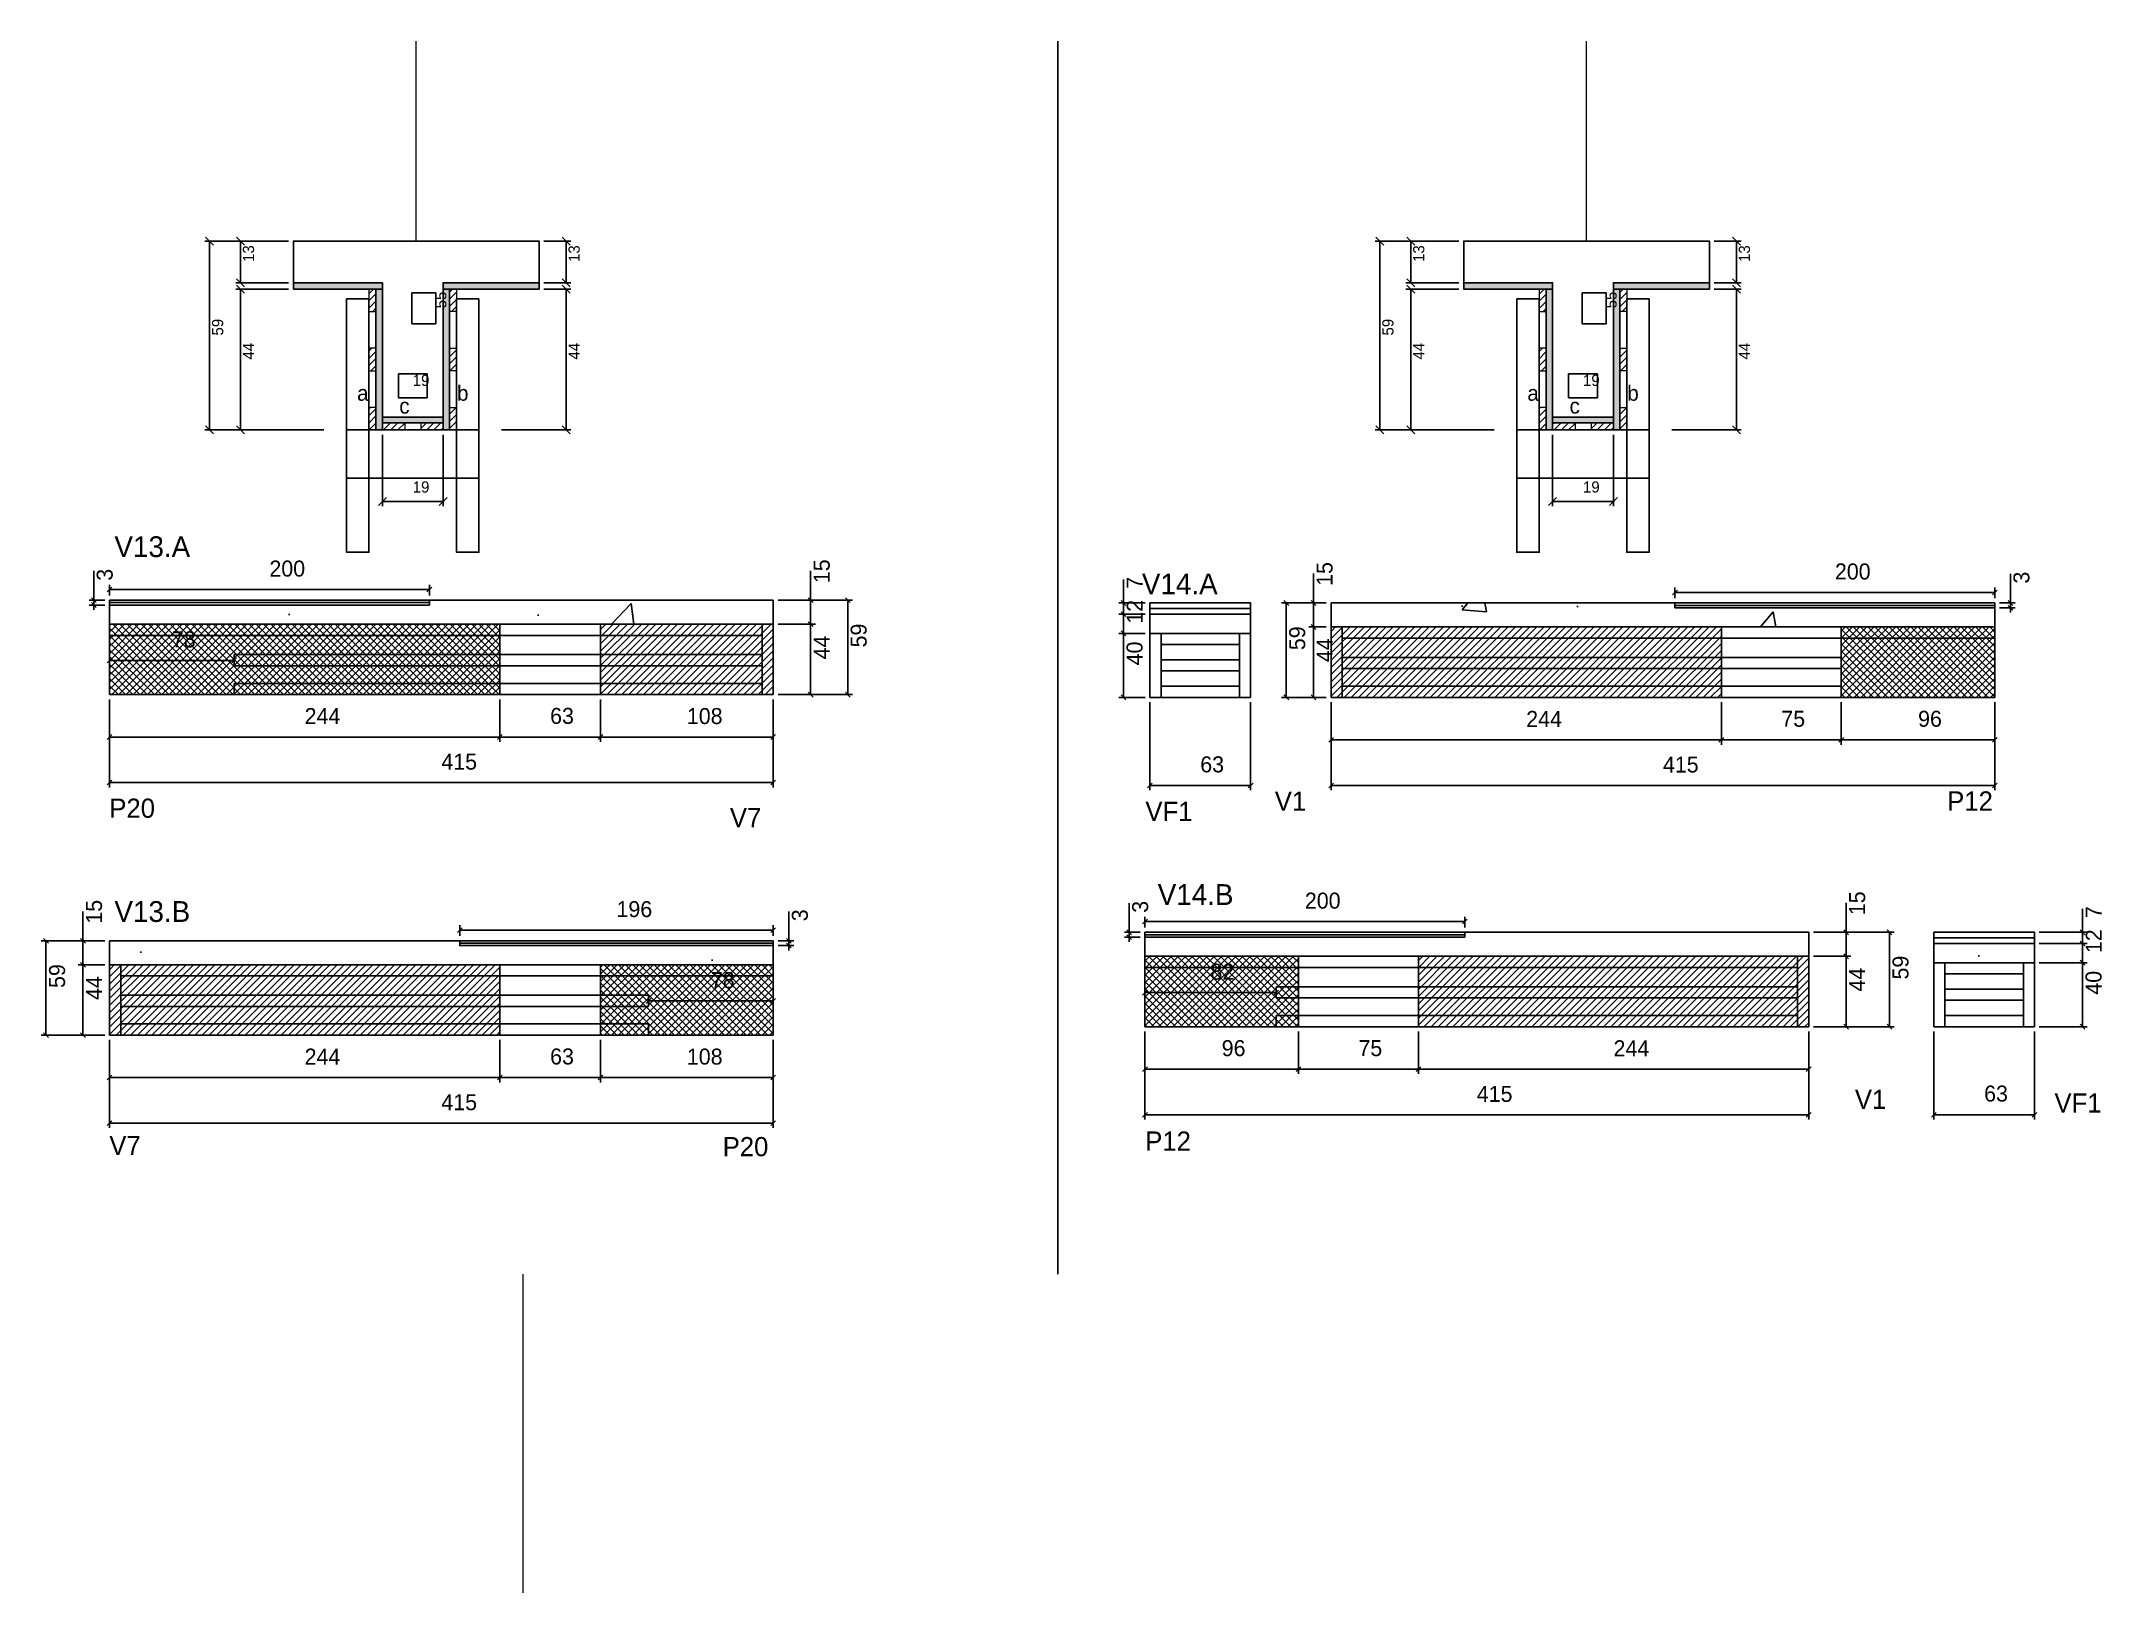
# Model space of a CAD drawing. Header units: metres. Extents: x 4601 to 5889, y 2665 to 3635.
import ezdxf

# ---------------------------------------------------------------- set-up
doc = ezdxf.new("R2010")
doc.units = ezdxf.units.M
for name, color, linetype in [('5', 7, 'Continuous'), ('CONCRETO', 7, 'Continuous'), ('COTA', 7, 'Continuous'), ('Cota Seção (2x)', 7, 'Continuous'), ('detalhes', 7, 'Continuous'), ('Hachura', 7, 'Continuous'), ('Madeira', 7, 'Continuous'), ('Painéis', 7, 'Continuous'), ('REAPROVEITAMENTO', 7, 'Continuous'), ('SARR_2.2x7', 7, 'Continuous'), ('SARR_3.5x7', 7, 'Continuous'), ('SARR_EDITAR', 7, 'Continuous'), ('SARRAFO DE PRESSAO', 7, 'Continuous'), ('Texto Seção', 7, 'Continuous')]:
    doc.layers.add(name, color=color, linetype=linetype)

msp = doc.modelspace()

# ---------------------------------------------------------------- hatches: boundary and pattern name
at = {"layer": 'COTA'}
h = msp.add_hatch(dxfattribs=at)
h.set_pattern_fill('AR-CONC')
h.paths.add_polyline_path([(4843.8, 3282.3), (4643.8, 3282.3), (4643.8, 3270.3), (5058.8, 3270.3), (5058.8, 3285.3), (4843.8, 3285.3), (4843.8, 3282.3)])
h = msp.add_hatch(dxfattribs=at)
h.set_pattern_fill('AR-CONC')
h.paths.add_polyline_path([(5294.3, 3264.6), (5294.3, 3276.6), (5357.3, 3276.6), (5357.3, 3264.6), (5294.3, 3264.6)])
h = msp.add_hatch(dxfattribs=at)
h.set_pattern_fill('AR-CONC')
h.paths.add_polyline_path([(5622.6, 3280.6), (5822.6, 3280.6), (5822.6, 3268.6), (5407.6, 3268.6), (5407.6, 3283.6), (5622.6, 3283.6), (5622.6, 3280.6)])
h = msp.add_hatch(dxfattribs=at)
h.set_pattern_fill('AR-CONC')
h.paths.add_polyline_path([(4862.8, 3069.4), (5058.8, 3069.4), (5058.8, 3057.4), (4643.8, 3057.4), (4643.8, 3072.4), (4862.8, 3072.4), (4862.8, 3069.4)])
h = msp.add_hatch(dxfattribs=at)
h.set_pattern_fill('AR-CONC')
h.paths.add_polyline_path([(5491.2, 3074.7), (5291.2, 3074.7), (5291.2, 3062.7), (5706.2, 3062.7), (5706.2, 3077.7), (5491.2, 3077.7), (5491.2, 3074.7)])
h = msp.add_hatch(dxfattribs=at)
h.set_pattern_fill('AR-CONC')
h.paths.add_polyline_path([(5784.5, 3058.7), (5784.5, 3070.7), (5847.4, 3070.7), (5847.4, 3058.7), (5784.5, 3058.7)])
at = {"layer": 'Hachura'}
h = msp.add_hatch(color=7, dxfattribs=at)
h.dxf.hatch_style = 1
h.paths.add_polyline_path([(4814.4, 3479.8), (4814.4, 3483.8), (4758.8, 3483.8), (4758.8, 3479.8), (4814.4, 3479.8)])
h = msp.add_hatch(dxfattribs=at)
h.set_pattern_fill('ANSI31')
h.paths.add_polyline_path([(4806, 3465.8), (4810.4, 3465.8), (4810.4, 3479.8), (4806, 3479.8), (4806, 3465.8)])
h = msp.add_hatch(color=7, dxfattribs=at)
h.dxf.hatch_style = 1
h.paths.add_polyline_path([(4810.4, 3479.8), (4814.4, 3479.8), (4814.4, 3391.8), (4810.4, 3391.8), (4810.4, 3479.8)])
h = msp.add_hatch(color=7, dxfattribs=at)
h.dxf.hatch_style = 1
h.paths.add_polyline_path([(4912.4, 3479.8), (4912.4, 3483.8), (4852.4, 3483.8), (4852.4, 3479.8), (4912.4, 3479.8)])
h = msp.add_hatch(color=7, dxfattribs=at)
h.dxf.hatch_style = 1
h.paths.add_polyline_path([(4856.4, 3481.8), (4852.4, 3481.8), (4852.4, 3391.8), (4856.4, 3391.8), (4856.4, 3481.8)])
h = msp.add_hatch(dxfattribs=at)
h.set_pattern_fill('ANSI31')
h.paths.add_polyline_path([(4860.8, 3465.8), (4856.4, 3465.8), (4856.4, 3479.8), (4860.8, 3479.8), (4860.8, 3465.8)])
h = msp.add_hatch(color=7, dxfattribs=at)
h.dxf.hatch_style = 1
h.paths.add_polyline_path([(5546.1, 3479.8), (5546.1, 3483.8), (5490.5, 3483.8), (5490.5, 3479.8), (5546.1, 3479.8)])
h = msp.add_hatch(dxfattribs=at)
h.set_pattern_fill('ANSI31')
h.paths.add_polyline_path([(5537.7, 3465.8), (5542.1, 3465.8), (5542.1, 3479.8), (5537.7, 3479.8), (5537.7, 3465.8)])
h = msp.add_hatch(color=7, dxfattribs=at)
h.dxf.hatch_style = 1
h.paths.add_polyline_path([(5542.1, 3479.8), (5546.1, 3479.8), (5546.1, 3391.8), (5542.1, 3391.8), (5542.1, 3479.8)])
h = msp.add_hatch(color=7, dxfattribs=at)
h.dxf.hatch_style = 1
h.paths.add_polyline_path([(5644.1, 3479.8), (5644.1, 3483.8), (5584.1, 3483.8), (5584.1, 3479.8), (5644.1, 3479.8)])
h = msp.add_hatch(color=7, dxfattribs=at)
h.dxf.hatch_style = 1
h.paths.add_polyline_path([(5588.1, 3481.8), (5584.1, 3481.8), (5584.1, 3391.8), (5588.1, 3391.8), (5588.1, 3481.8)])
h = msp.add_hatch(dxfattribs=at)
h.set_pattern_fill('ANSI31')
h.paths.add_polyline_path([(5592.5, 3465.8), (5588.1, 3465.8), (5588.1, 3479.8), (5592.5, 3479.8), (5592.5, 3465.8)])
h = msp.add_hatch(dxfattribs=at)
h.set_pattern_fill('ANSI31')
h.paths.add_polyline_path([(4806, 3428.8), (4810.4, 3428.8), (4810.4, 3442.8), (4806, 3442.8), (4806, 3428.8)])
h = msp.add_hatch(dxfattribs=at)
h.set_pattern_fill('ANSI31')
h.paths.add_polyline_path([(4860.8, 3428.8), (4856.4, 3428.8), (4856.4, 3442.8), (4860.8, 3442.8), (4860.8, 3428.8)])
h = msp.add_hatch(dxfattribs=at)
h.set_pattern_fill('ANSI31')
h.paths.add_polyline_path([(5537.7, 3428.8), (5542.1, 3428.8), (5542.1, 3442.8), (5537.7, 3442.8), (5537.7, 3428.8)])
h = msp.add_hatch(dxfattribs=at)
h.set_pattern_fill('ANSI31')
h.paths.add_polyline_path([(5592.5, 3428.8), (5588.1, 3428.8), (5588.1, 3442.8), (5592.5, 3442.8), (5592.5, 3428.8)])
h = msp.add_hatch(dxfattribs=at)
h.set_pattern_fill('ANSI31')
h.paths.add_polyline_path([(4806, 3391.8), (4810.4, 3391.8), (4810.4, 3405.8), (4806, 3405.8), (4806, 3391.8)])
h = msp.add_hatch(dxfattribs=at)
h.set_pattern_fill('ANSI31')
h.paths.add_polyline_path([(4860.8, 3391.8), (4856.4, 3391.8), (4856.4, 3405.8), (4860.8, 3405.8), (4860.8, 3391.8)])
h = msp.add_hatch(dxfattribs=at)
h.set_pattern_fill('ANSI31')
h.paths.add_polyline_path([(5537.7, 3391.8), (5542.1, 3391.8), (5542.1, 3405.8), (5537.7, 3405.8), (5537.7, 3391.8)])
h = msp.add_hatch(dxfattribs=at)
h.set_pattern_fill('ANSI31')
h.paths.add_polyline_path([(5592.5, 3391.8), (5588.1, 3391.8), (5588.1, 3405.8), (5592.5, 3405.8), (5592.5, 3391.8)])
h = msp.add_hatch(color=7, dxfattribs=at)
h.dxf.hatch_style = 1
h.paths.add_polyline_path([(4852.4, 3396.2), (4852.4, 3399.8), (4814.4, 3399.8), (4814.4, 3396.2), (4852.4, 3396.2)])
h = msp.add_hatch(dxfattribs=at)
h.set_pattern_fill('ANSI31')
h.paths.add_polyline_path([(4814.4, 3391.8), (4814.4, 3396.2), (4828.4, 3396.2), (4828.4, 3391.8), (4814.4, 3391.8)])
h = msp.add_hatch(dxfattribs=at)
h.set_pattern_fill('ANSI31')
h.paths.add_polyline_path([(4852.4, 3391.8), (4852.4, 3396.2), (4838.4, 3396.2), (4838.4, 3391.8), (4852.4, 3391.8)])
h = msp.add_hatch(color=7, dxfattribs=at)
h.dxf.hatch_style = 1
h.paths.add_polyline_path([(5584.1, 3396.2), (5584.1, 3399.8), (5546.1, 3399.8), (5546.1, 3396.2), (5584.1, 3396.2)])
h = msp.add_hatch(dxfattribs=at)
h.set_pattern_fill('ANSI31')
h.paths.add_polyline_path([(5546.1, 3391.8), (5546.1, 3396.2), (5560.1, 3396.2), (5560.1, 3391.8), (5546.1, 3391.8)])
h = msp.add_hatch(dxfattribs=at)
h.set_pattern_fill('ANSI31')
h.paths.add_polyline_path([(5584.1, 3391.8), (5584.1, 3396.2), (5570.1, 3396.2), (5570.1, 3391.8), (5584.1, 3391.8)])
at = {"layer": 'REAPROVEITAMENTO'}
h = msp.add_hatch(dxfattribs=at)
h.set_pattern_fill('ANSI37')
h.paths.add_polyline_path([(4887.8, 3226.3), (4887.8, 3270.3), (4643.8, 3270.3), (4643.8, 3226.3), (4887.8, 3226.3)])
h = msp.add_hatch(dxfattribs=at)
h.set_pattern_fill('ANSI31')
h.paths.add_polyline_path([(5058.8, 3226.6), (5058.8, 3270.6), (4950.8, 3270.1), (4950.8, 3226.1), (5058.8, 3226.6)])
h = msp.add_hatch(dxfattribs=at)
h.set_pattern_fill('ANSI31')
h.paths.add_polyline_path([(5407.6, 3224.8), (5407.6, 3268.8), (5651.6, 3268.3), (5651.6, 3224.3), (5407.6, 3224.8)])
h = msp.add_hatch(dxfattribs=at)
h.set_pattern_fill('ANSI37')
h.paths.add_polyline_path([(5726.6, 3224.6), (5726.6, 3268.6), (5822.6, 3268.6), (5822.6, 3224.6), (5726.6, 3224.6)])
h = msp.add_hatch(dxfattribs=at)
h.set_pattern_fill('ANSI31')
h.paths.add_polyline_path([(4643.8, 3013.7), (4643.8, 3057.7), (4887.8, 3057.2), (4887.8, 3013.2), (4643.8, 3013.7)])
h = msp.add_hatch(dxfattribs=at)
h.set_pattern_fill('ANSI37')
h.paths.add_polyline_path([(4950.8, 3013.4), (4950.8, 3057.4), (5058.8, 3057.4), (5058.8, 3013.4), (4950.8, 3013.4)])
h = msp.add_hatch(dxfattribs=at)
h.set_pattern_fill('ANSI37')
h.paths.add_polyline_path([(5387.2, 3018.7), (5387.2, 3062.7), (5291.2, 3062.7), (5291.2, 3018.7), (5387.2, 3018.7)])
h = msp.add_hatch(dxfattribs=at)
h.set_pattern_fill('ANSI31')
h.paths.add_polyline_path([(5706.2, 3019), (5706.2, 3063), (5462.2, 3062.5), (5462.2, 3018.5), (5706.2, 3019)])

# ---------------------------------------------------------------- linework, layer by layer
at = {"layer": 'CONCRETO', "color": 251, "lineweight": 25}
for points in [[(4758.8, 3483.8), (4758.8, 3509.8), (4912.4, 3509.8), (4912.4, 3483.8), (4852.4, 3483.8), (4852.4, 3399.8), (4814.4, 3399.8), (4814.4, 3483.8)], [(5490.5, 3483.8), (5490.5, 3509.8), (5644.1, 3509.8), (5644.1, 3483.8), (5584.1, 3483.8), (5584.1, 3399.8), (5546.1, 3399.8), (5546.1, 3483.8)]]:
    msp.add_lwpolyline(points, close=True, dxfattribs=at)
at = {"layer": 'COTA', "color": 241, "lineweight": 25}
for p, q in [((5236.8, 3634.8), (5236.8, 2864)), ((5058.8, 3285.3), (4843.8, 3285.3)), ((5058.8, 3285.3), (5058.8, 3270.3)), ((4643.8, 3270.3), (4643.8, 3282.3)), ((5294.3, 3276.6), (5294.3, 3264.6)), ((5357.3, 3264.6), (5357.3, 3276.6)), ((5407.6, 3283.6), (5407.6, 3268.6)), ((5407.6, 3283.6), (5622.6, 3283.6)), ((5822.6, 3268.6), (5822.6, 3280.6)), ((4643.8, 3072.4), (4643.8, 3057.4)), ((4643.8, 3072.4), (4862.8, 3072.4)), ((5058.8, 3057.4), (5058.8, 3069.4)), ((5291.2, 3062.7), (5291.2, 3074.7)), ((5706.2, 3077.7), (5491.2, 3077.7)), ((5706.2, 3077.7), (5706.2, 3062.7)), ((5784.5, 3070.7), (5784.5, 3058.7)), ((5847.4, 3058.7), (5847.4, 3070.7))]:
    msp.add_line(p, q, dxfattribs=at)
at = {"layer": 'COTA', "color": 4, "lineweight": 25}
for p, q in [((4755.8, 3509.8), (4703.4, 3509.8)), ((4706.4, 3391.8), (4706.4, 3509.8)), ((4755.8, 3509.8), (4722.7, 3509.8)), ((4725.7, 3509.8), (4725.7, 3483.8)), ((4915.4, 3509.8), (4932.3, 3509.8)), ((4929.3, 3509.8), (4929.3, 3483.8)), ((5487.5, 3509.8), (5435.1, 3509.8)), ((5438.1, 3391.8), (5438.1, 3509.8)), ((5487.5, 3509.8), (5454.4, 3509.8)), ((5457.4, 3509.8), (5457.4, 3483.8)), ((5647.1, 3509.8), (5664, 3509.8)), ((5661, 3509.8), (5661, 3483.8)), ((4755.8, 3483.8), (4722.7, 3483.8)), ((4755.8, 3479.8), (4722.7, 3479.8)), ((4725.7, 3479.8), (4725.7, 3391.8)), ((4915.4, 3483.8), (4932.3, 3483.8)), ((4915.4, 3479.8), (4932.3, 3479.8)), ((4929.3, 3391.8), (4929.3, 3479.8)), ((5487.5, 3483.8), (5454.4, 3483.8)), ((5487.5, 3479.8), (5454.4, 3479.8)), ((5457.4, 3479.8), (5457.4, 3391.8)), ((5647.1, 3483.8), (5664, 3483.8)), ((5647.1, 3479.8), (5664, 3479.8)), ((5661, 3391.8), (5661, 3479.8)), ((4777.8, 3391.8), (4703.4, 3391.8)), ((4777.8, 3391.8), (4722.7, 3391.8)), ((4814.4, 3388.8), (4814.4, 3344.1)), ((4852.4, 3388.8), (4852.4, 3344.1)), ((4889, 3391.8), (4932.3, 3391.8)), ((5509.5, 3391.8), (5435.1, 3391.8)), ((5509.5, 3391.8), (5454.4, 3391.8)), ((5546.1, 3388.8), (5546.1, 3344.1)), ((5584.1, 3388.8), (5584.1, 3344.1)), ((5620.7, 3391.8), (5664, 3391.8)), ((4814.4, 3347.1), (4852.4, 3347.1)), ((5546.1, 3347.1), (5584.1, 3347.1)), ((4634, 3285.3), (4634, 3303.7)), ((5082.2, 3285.3), (5082.2, 3303.7)), ((5277.8, 3283.6), (5277.8, 3298.3)), ((5396.6, 3283.6), (5396.6, 3302)), ((5832.4, 3283.6), (5832.4, 3301.9)), ((4640.8, 3285.3), (4631, 3285.3)), ((4634, 3282.3), (4634, 3285.3)), ((4643.8, 3288.3), (4643.8, 3295)), ((4843.8, 3292), (4643.8, 3292)), ((4843.8, 3288.3), (4843.8, 3295)), ((5061.8, 3285.3), (5085.2, 3285.3)), ((5061.8, 3285.3), (5108.4, 3285.3)), ((5082.2, 3270.3), (5082.2, 3285.3)), ((5105.4, 3285.3), (5105.4, 3226.3)), ((5622.6, 3286.6), (5622.6, 3293.2)), ((5622.6, 3290.2), (5822.6, 3290.2)), ((5822.6, 3286.6), (5822.6, 3293.2)), ((4640.8, 3282.3), (4631, 3282.3)), ((4634, 3282.3), (4634, 3279.3)), ((5291.3, 3283.6), (5274.8, 3283.6)), ((5291.3, 3276.6), (5274.8, 3276.6)), ((5291.3, 3276.6), (5274.8, 3276.6)), ((5277.8, 3276.6), (5277.8, 3283.6)), ((5277.8, 3264.6), (5277.8, 3276.6)), ((5404.6, 3283.6), (5376.6, 3283.6)), ((5379.6, 3283.6), (5379.6, 3224.6)), ((5404.6, 3283.6), (5393.6, 3283.6)), ((5396.6, 3268.6), (5396.6, 3283.6)), ((5825.6, 3283.6), (5835.4, 3283.6)), ((5825.6, 3280.6), (5835.4, 3280.6)), ((5832.4, 3280.6), (5832.4, 3283.6)), ((5832.4, 3280.6), (5832.4, 3277.6)), ((5061.8, 3270.3), (5085.2, 3270.3)), ((5061.8, 3270.3), (5085.2, 3270.3)), ((5082.2, 3270.3), (5082.2, 3226.3)), ((5291.3, 3264.6), (5274.8, 3264.6)), ((5291.3, 3264.6), (5274.8, 3264.6)), ((5277.8, 3264.6), (5277.8, 3224.6)), ((5404.6, 3268.6), (5393.6, 3268.6)), ((5404.6, 3268.6), (5393.6, 3268.6)), ((5396.6, 3268.6), (5396.6, 3224.6)), ((4643.8, 3247.7), (4721.8, 3247.7)), ((4643.8, 3245.3), (4643.8, 3244.7)), ((4721.8, 3245.3), (4721.8, 3244.7)), ((4643.8, 3223.3), (4643.8, 3196.8)), ((4643.8, 3223.3), (4643.8, 3168.3)), ((4887.8, 3223.3), (4887.8, 3196.8)), ((4887.8, 3223.3), (4887.8, 3196.8)), ((4950.8, 3223.3), (4950.8, 3196.8)), ((4950.8, 3223.3), (4950.8, 3196.8)), ((5058.8, 3223.3), (5058.8, 3196.8)), ((5058.8, 3223.3), (5058.8, 3168.3)), ((5061.8, 3226.3), (5085.2, 3226.3)), ((5061.8, 3226.3), (5108.4, 3226.3)), ((5291.3, 3224.6), (5274.8, 3224.6)), ((5294.3, 3221.6), (5294.3, 3166.5)), ((5357.3, 3221.6), (5357.3, 3166.5)), ((5404.6, 3224.6), (5376.6, 3224.6)), ((5404.6, 3224.6), (5393.6, 3224.6)), ((5407.6, 3221.6), (5407.6, 3195)), ((5407.6, 3221.6), (5407.6, 3166.5)), ((5651.6, 3221.6), (5651.6, 3195)), ((5651.6, 3221.6), (5651.6, 3195)), ((5726.6, 3221.6), (5726.6, 3195)), ((5726.6, 3221.6), (5726.6, 3195)), ((5822.6, 3221.6), (5822.6, 3195)), ((5822.6, 3221.6), (5822.6, 3166.5)), ((4643.8, 3199.8), (4887.8, 3199.8)), ((4887.8, 3199.8), (4950.8, 3199.8)), ((4950.8, 3199.8), (5058.8, 3199.8)), ((5651.6, 3198), (5407.6, 3198)), ((5726.6, 3198), (5651.6, 3198)), ((5822.6, 3198), (5726.6, 3198)), ((4643.8, 3171.3), (5058.8, 3171.3)), ((5357.3, 3169.5), (5294.3, 3169.5)), ((5822.6, 3169.5), (5407.6, 3169.5)), ((5281.4, 3077.7), (5281.4, 3096)), ((5729.6, 3077.7), (5729.6, 3096.1)), ((5877.4, 3077.7), (5877.4, 3092.4)), ((4627.2, 3072.4), (4627.2, 3090.8)), ((4862.8, 3075.4), (4862.8, 3082.1)), ((5058.8, 3075.4), (5058.8, 3082.1)), ((5068.6, 3072.4), (5068.6, 3090.8)), ((5291.2, 3080.7), (5291.2, 3087.4)), ((5491.2, 3084.4), (5291.2, 3084.4)), ((5491.2, 3080.7), (5491.2, 3087.4)), ((4640.8, 3072.4), (4601.1, 3072.4)), ((4604.1, 3072.4), (4604.1, 3013.4)), ((4640.8, 3072.4), (4624.2, 3072.4)), ((4627.2, 3057.4), (4627.2, 3072.4)), ((4862.8, 3079.1), (5058.8, 3079.1)), ((5061.8, 3072.4), (5071.6, 3072.4)), ((5061.8, 3069.4), (5071.6, 3069.4)), ((5068.6, 3069.4), (5068.6, 3072.4)), ((5068.6, 3069.4), (5068.6, 3066.4)), ((5288.2, 3077.7), (5278.4, 3077.7)), ((5288.2, 3074.7), (5278.4, 3074.7)), ((5281.4, 3074.7), (5281.4, 3077.7)), ((5281.4, 3074.7), (5281.4, 3071.7)), ((5709.2, 3077.7), (5732.6, 3077.7)), ((5709.2, 3077.7), (5759.7, 3077.7)), ((5729.6, 3062.7), (5729.6, 3077.7)), ((5756.7, 3077.7), (5756.7, 3018.7)), ((5850.4, 3077.7), (5880.4, 3077.7)), ((5850.4, 3070.7), (5880.4, 3070.7)), ((5850.4, 3070.7), (5880.4, 3070.7)), ((5877.4, 3070.7), (5877.4, 3077.7)), ((5877.4, 3058.7), (5877.4, 3070.7)), ((4640.8, 3057.4), (4624.2, 3057.4)), ((4640.8, 3057.4), (4624.2, 3057.4)), ((4627.2, 3057.4), (4627.2, 3013.4)), ((5709.2, 3062.7), (5732.6, 3062.7)), ((5709.2, 3062.7), (5732.6, 3062.7)), ((5729.6, 3062.7), (5729.6, 3018.7)), ((5850.4, 3058.7), (5880.4, 3058.7)), ((5850.4, 3058.7), (5880.4, 3058.7)), ((5877.4, 3058.7), (5877.4, 3018.7)), ((5058.8, 3034.8), (4980.8, 3034.8)), ((4980.8, 3032.4), (4980.8, 3031.8)), ((5058.8, 3032.4), (5058.8, 3031.8)), ((5291.2, 3040), (5373.2, 3040)), ((5291.2, 3037.7), (5291.2, 3037)), ((5373.2, 3037.7), (5373.2, 3037)), ((5291.2, 3015.7), (5291.2, 2989.2)), ((5291.2, 3015.7), (5291.2, 2960.6)), ((5387.2, 3015.7), (5387.2, 2989.2)), ((5387.2, 3015.7), (5387.2, 2989.2)), ((5462.2, 3015.7), (5462.2, 2989.2)), ((5462.2, 3015.7), (5462.2, 2989.2)), ((5706.2, 3015.7), (5706.2, 2989.2)), ((5706.2, 3015.7), (5706.2, 2960.6)), ((5709.2, 3018.7), (5732.6, 3018.7)), ((5713.2, 3018.7), (5759.7, 3018.7)), ((5784.5, 3015.7), (5784.5, 2960.6)), ((5847.4, 3015.7), (5847.4, 2960.6)), ((5850.4, 3018.7), (5880.4, 3018.7)), ((4640.8, 3013.4), (4601.1, 3013.4)), ((4640.8, 3013.4), (4624.2, 3013.4)), ((4643.8, 3010.4), (4643.8, 2983.9)), ((4643.8, 3010.4), (4643.8, 2955.4)), ((4887.8, 3010.4), (4887.8, 2983.9)), ((4887.8, 3010.4), (4887.8, 2983.9)), ((4950.8, 3010.4), (4950.8, 2983.9)), ((4950.8, 3010.4), (4950.8, 2983.9)), ((5058.8, 3010.4), (5058.8, 2983.9)), ((5058.8, 3010.4), (5058.8, 2955.4)), ((5291.2, 2992.2), (5387.2, 2992.2)), ((5387.2, 2992.2), (5462.2, 2992.2)), ((5462.2, 2992.2), (5706.2, 2992.2)), ((4887.8, 2986.9), (4643.8, 2986.9)), ((4950.8, 2986.9), (4887.8, 2986.9)), ((5058.8, 2986.9), (4950.8, 2986.9)), ((5291.2, 2963.6), (5706.2, 2963.6)), ((5847.4, 2963.6), (5784.5, 2963.6)), ((5058.8, 2958.4), (4643.8, 2958.4))]:
    msp.add_line(p, q, dxfattribs=at)
at = {"layer": 'COTA', "color": 0, "lineweight": 25}
for p, q in [((4632.5, 3286.8), (4635.5, 3283.8)), ((4645.3, 3293.5), (4642.3, 3290.5)), ((4842.3, 3290.5), (4845.3, 3293.5)), ((5083.7, 3283.8), (5080.7, 3286.8)), ((5106.9, 3283.8), (5103.9, 3286.8)), ((5624.1, 3291.7), (5621.1, 3288.7)), ((5821.1, 3288.7), (5824.1, 3291.7)), ((4635.5, 3280.8), (4632.5, 3283.8)), ((5279.3, 3282.1), (5276.3, 3285.1)), ((5279.3, 3275.1), (5276.3, 3278.1)), ((5276.3, 3278.1), (5279.3, 3275.1)), ((5381.1, 3282.1), (5378.1, 3285.1)), ((5398.1, 3282.1), (5395.1, 3285.1)), ((5830.9, 3285.1), (5833.9, 3282.1)), ((5833.9, 3279.1), (5830.9, 3282.1)), ((5080.7, 3271.8), (5083.7, 3268.8)), ((5083.7, 3268.8), (5080.7, 3271.8)), ((5279.3, 3263.1), (5276.3, 3266.1)), ((5276.3, 3266.1), (5279.3, 3263.1)), ((5395.1, 3270.1), (5398.1, 3267.1)), ((5398.1, 3267.1), (5395.1, 3270.1)), ((4645.3, 3249.2), (4642.3, 3246.2)), ((4720.3, 3246.2), (4723.3, 3249.2)), ((5080.7, 3227.8), (5083.7, 3224.8)), ((5103.9, 3227.8), (5106.9, 3224.8)), ((5276.3, 3226.1), (5279.3, 3223.1)), ((5378.1, 3226.1), (5381.1, 3223.1)), ((5395.1, 3226.1), (5398.1, 3223.1)), ((4645.3, 3201.3), (4642.3, 3198.3)), ((4886.3, 3198.3), (4889.3, 3201.3)), ((4889.3, 3201.3), (4886.3, 3198.3)), ((4952.3, 3201.3), (4949.3, 3198.3)), ((4949.3, 3198.3), (4952.3, 3201.3)), ((5057.3, 3198.3), (5060.3, 3201.3)), ((5409.1, 3199.5), (5406.1, 3196.5)), ((5650.1, 3196.5), (5653.1, 3199.5)), ((5653.1, 3199.5), (5650.1, 3196.5)), ((5728.1, 3199.5), (5725.1, 3196.5)), ((5725.1, 3196.5), (5728.1, 3199.5)), ((5821.1, 3196.5), (5824.1, 3199.5)), ((4645.3, 3172.8), (4642.3, 3169.8)), ((5057.3, 3169.8), (5060.3, 3172.8)), ((5295.8, 3171), (5292.8, 3168)), ((5355.8, 3168), (5358.8, 3171)), ((5409.1, 3171), (5406.1, 3168)), ((5821.1, 3168), (5824.1, 3171)), ((4864.3, 3080.6), (4861.3, 3077.6)), ((5057.3, 3077.6), (5060.3, 3080.6)), ((5279.9, 3079.2), (5282.9, 3076.2)), ((5292.7, 3085.9), (5289.7, 3082.9)), ((5489.7, 3082.9), (5492.7, 3085.9)), ((5731.1, 3076.2), (5728.1, 3079.2)), ((5758.2, 3076.2), (5755.2, 3079.2)), ((5878.9, 3076.2), (5875.9, 3079.2)), ((4605.6, 3070.9), (4602.6, 3073.9)), ((4628.7, 3070.9), (4625.7, 3073.9)), ((5067.1, 3073.9), (5070.1, 3070.9)), ((5070.1, 3067.9), (5067.1, 3070.9)), ((5282.9, 3073.2), (5279.9, 3076.2)), ((5878.9, 3069.2), (5875.9, 3072.2)), ((5875.9, 3072.2), (5878.9, 3069.2)), ((4625.7, 3058.9), (4628.7, 3055.9)), ((4628.7, 3055.9), (4625.7, 3058.9)), ((5728.1, 3064.2), (5731.1, 3061.2)), ((5731.1, 3061.2), (5728.1, 3064.2)), ((5878.9, 3057.2), (5875.9, 3060.2)), ((5875.9, 3060.2), (5878.9, 3057.2)), ((5292.7, 3041.5), (5289.7, 3038.5)), ((5371.7, 3038.5), (5374.7, 3041.5)), ((4982.3, 3036.3), (4979.3, 3033.3)), ((5057.3, 3033.3), (5060.3, 3036.3)), ((4602.6, 3014.9), (4605.6, 3011.9)), ((4625.7, 3014.9), (4628.7, 3011.9)), ((5728.1, 3020.2), (5731.1, 3017.2)), ((5755.2, 3020.2), (5758.2, 3017.2)), ((5875.9, 3020.2), (5878.9, 3017.2)), ((5292.7, 2993.7), (5289.7, 2990.7)), ((5385.7, 2990.7), (5388.7, 2993.7)), ((5388.7, 2993.7), (5385.7, 2990.7)), ((5463.7, 2993.7), (5460.7, 2990.7)), ((5460.7, 2990.7), (5463.7, 2993.7)), ((5704.7, 2990.7), (5707.7, 2993.7)), ((4645.3, 2988.4), (4642.3, 2985.4)), ((4886.3, 2985.4), (4889.3, 2988.4)), ((4889.3, 2988.4), (4886.3, 2985.4)), ((4952.3, 2988.4), (4949.3, 2985.4)), ((4949.3, 2985.4), (4952.3, 2988.4)), ((5057.3, 2985.4), (5060.3, 2988.4)), ((5292.7, 2965.1), (5289.7, 2962.1)), ((5704.7, 2962.1), (5707.7, 2965.1)), ((5786, 2965.1), (5783, 2962.1)), ((5845.9, 2962.1), (5848.9, 2965.1)), ((4645.3, 2959.9), (4642.3, 2956.9)), ((5057.3, 2956.9), (5060.3, 2959.9))]:
    msp.add_line(p, q, dxfattribs=at)
for points in [[(4708.9, 3507.3), (4703.9, 3512.3)], [(4728.2, 3507.3), (4723.2, 3512.3)], [(4931.8, 3507.3), (4926.8, 3512.3)], [(5440.6, 3507.3), (5435.6, 3512.3)], [(5459.9, 3507.3), (5454.9, 3512.3)], [(5663.5, 3507.3), (5658.5, 3512.3)], [(4723.2, 3486.3), (4728.2, 3481.3)], [(4728.2, 3477.3), (4723.2, 3482.3)], [(4926.8, 3486.3), (4931.8, 3481.3)], [(4931.8, 3477.3), (4926.8, 3482.3)], [(5454.9, 3486.3), (5459.9, 3481.3)], [(5459.9, 3477.3), (5454.9, 3482.3)], [(5658.5, 3486.3), (5663.5, 3481.3)], [(5663.5, 3477.3), (5658.5, 3482.3)], [(4703.9, 3394.3), (4708.9, 3389.3)], [(4723.2, 3394.3), (4728.2, 3389.3)], [(4926.8, 3394.3), (4931.8, 3389.3)], [(5435.6, 3394.3), (5440.6, 3389.3)], [(5454.9, 3394.3), (5459.9, 3389.3)], [(5658.5, 3394.3), (5663.5, 3389.3)], [(4816.9, 3349.6), (4811.9, 3344.6)], [(4849.9, 3344.6), (4854.9, 3349.6)], [(5548.6, 3349.6), (5543.6, 3344.6)], [(5581.6, 3344.6), (5586.6, 3349.6)]]:
    msp.add_lwpolyline(points, dxfattribs=at)
at = {"layer": 'Cota Seção (2x)', "color": 180, "lineweight": 25}
for p, q in [((4847.9, 3477.5), (4832.9, 3477.5)), ((4832.9, 3477.5), (4832.9, 3458.1)), ((4847.9, 3458.1), (4847.9, 3477.5)), ((5579.6, 3477.5), (5564.6, 3477.5)), ((5564.6, 3477.5), (5564.6, 3458.1)), ((5579.6, 3458.1), (5579.6, 3477.5)), ((4832.9, 3458.1), (4847.9, 3458.1)), ((5564.6, 3458.1), (5579.6, 3458.1)), ((4842.4, 3426.8), (4824.4, 3426.8)), ((4824.4, 3426.8), (4824.4, 3411.8)), ((4842.4, 3411.8), (4842.4, 3426.8)), ((5574.1, 3426.8), (5556.1, 3426.8)), ((5556.1, 3426.8), (5556.1, 3411.8)), ((5574.1, 3411.8), (5574.1, 3426.8)), ((4824.4, 3411.8), (4842.4, 3411.8)), ((5556.1, 3411.8), (5574.1, 3411.8))]:
    msp.add_line(p, q, dxfattribs=at)
at = {"layer": 'Madeira', "color": 126, "lineweight": 18}
for points in [[(4806, 3465.8), (4810.4, 3465.8), (4810.4, 3479.8), (4806, 3479.8)], [(4860.8, 3465.8), (4856.4, 3465.8), (4856.4, 3479.8), (4860.8, 3479.8)], [(5537.7, 3465.8), (5542.1, 3465.8), (5542.1, 3479.8), (5537.7, 3479.8)], [(5592.5, 3465.8), (5588.1, 3465.8), (5588.1, 3479.8), (5592.5, 3479.8)], [(4806, 3428.8), (4810.4, 3428.8), (4810.4, 3442.8), (4806, 3442.8)], [(4860.8, 3428.8), (4856.4, 3428.8), (4856.4, 3442.8), (4860.8, 3442.8)], [(5537.7, 3428.8), (5542.1, 3428.8), (5542.1, 3442.8), (5537.7, 3442.8)], [(5592.5, 3428.8), (5588.1, 3428.8), (5588.1, 3442.8), (5592.5, 3442.8)], [(4806, 3391.8), (4810.4, 3391.8), (4810.4, 3405.8), (4806, 3405.8)], [(4860.8, 3391.8), (4856.4, 3391.8), (4856.4, 3405.8), (4860.8, 3405.8)], [(5537.7, 3391.8), (5542.1, 3391.8), (5542.1, 3405.8), (5537.7, 3405.8)], [(5592.5, 3391.8), (5588.1, 3391.8), (5588.1, 3405.8), (5592.5, 3405.8)], [(4814.4, 3391.8), (4814.4, 3396.2), (4828.4, 3396.2), (4828.4, 3391.8)], [(4852.4, 3391.8), (4852.4, 3396.2), (4838.4, 3396.2), (4838.4, 3391.8)], [(5546.1, 3391.8), (5546.1, 3396.2), (5560.1, 3396.2), (5560.1, 3391.8)], [(5584.1, 3391.8), (5584.1, 3396.2), (5570.1, 3396.2), (5570.1, 3391.8)]]:
    msp.add_lwpolyline(points, close=True, dxfattribs=at)
at = {"layer": 'Painéis', "color": 200, "lineweight": 25}
for p, q in [((4643.8, 3270.3), (5058.8, 3270.3)), ((4643.8, 3226.3), (4643.8, 3270.3)), ((4887.8, 3226.3), (4887.8, 3270.3)), ((4950.8, 3226.3), (4950.8, 3270.3)), ((5058.8, 3226.3), (5058.8, 3270.3)), ((5357.3, 3264.6), (5294.3, 3264.6)), ((5294.3, 3224.6), (5294.3, 3264.6)), ((5357.3, 3224.6), (5357.3, 3264.6)), ((5822.6, 3268.6), (5407.6, 3268.6)), ((5407.6, 3224.6), (5407.6, 3268.6)), ((5651.6, 3224.6), (5651.6, 3268.6)), ((5726.6, 3224.6), (5726.6, 3268.6)), ((5822.6, 3224.6), (5822.6, 3268.6)), ((4643.8, 3226.3), (5058.8, 3226.3)), ((5357.3, 3224.6), (5294.3, 3224.6)), ((5822.6, 3224.6), (5407.6, 3224.6)), ((5058.8, 3057.4), (4643.8, 3057.4)), ((4643.8, 3013.4), (4643.8, 3057.4)), ((4887.8, 3013.4), (4887.8, 3057.4)), ((4950.8, 3013.4), (4950.8, 3057.4)), ((5058.8, 3013.4), (5058.8, 3057.4)), ((5291.2, 3062.7), (5706.2, 3062.7)), ((5291.2, 3018.7), (5291.2, 3062.7)), ((5387.2, 3018.7), (5387.2, 3062.7)), ((5462.2, 3018.7), (5462.2, 3062.7)), ((5706.2, 3018.7), (5706.2, 3062.7)), ((5847.4, 3058.7), (5784.5, 3058.7)), ((5784.5, 3018.7), (5784.5, 3058.7)), ((5847.4, 3018.7), (5847.4, 3058.7)), ((5291.2, 3018.7), (5706.2, 3018.7)), ((5847.4, 3018.7), (5784.5, 3018.7)), ((5058.8, 3013.4), (4643.8, 3013.4))]:
    msp.add_line(p, q, dxfattribs=at)
for points in [[(4814.4, 3479.8), (4814.4, 3483.8), (4758.8, 3483.8), (4758.8, 3479.8)], [(4810.4, 3479.8), (4814.4, 3479.8), (4814.4, 3391.8), (4810.4, 3391.8)], [(4912.4, 3479.8), (4912.4, 3483.8), (4852.4, 3483.8), (4852.4, 3479.8)], [(4856.4, 3479.8), (4852.4, 3479.8), (4852.4, 3391.8), (4856.4, 3391.8)], [(5546.1, 3479.8), (5546.1, 3483.8), (5490.5, 3483.8), (5490.5, 3479.8)], [(5542.1, 3479.8), (5546.1, 3479.8), (5546.1, 3391.8), (5542.1, 3391.8)], [(5644.1, 3479.8), (5644.1, 3483.8), (5584.1, 3483.8), (5584.1, 3479.8)], [(5588.1, 3479.8), (5584.1, 3479.8), (5584.1, 3391.8), (5588.1, 3391.8)], [(4852.4, 3396.2), (4852.4, 3399.8), (4814.4, 3399.8), (4814.4, 3396.2)], [(5584.1, 3396.2), (5584.1, 3399.8), (5546.1, 3399.8), (5546.1, 3396.2)], [(4643.8, 3285.3), (4843.8, 3285.3), (4843.8, 3282.3), (4643.8, 3282.3)], [(5357.3, 3276.6), (5294.3, 3276.6), (5294.3, 3283.6), (5357.3, 3283.6)], [(5822.6, 3283.6), (5622.6, 3283.6), (5622.6, 3280.6), (5822.6, 3280.6)], [(5058.8, 3072.4), (4862.8, 3072.4), (4862.8, 3069.4), (5058.8, 3069.4)], [(5291.2, 3077.7), (5491.2, 3077.7), (5491.2, 3074.7), (5291.2, 3074.7)], [(5847.4, 3070.7), (5784.5, 3070.7), (5784.5, 3077.7), (5847.4, 3077.7)]]:
    msp.add_lwpolyline(points, close=True, dxfattribs=at)
at = {"layer": 'SARR_2.2x7', "color": 40, "lineweight": 25}
for p, q in [((5357.3, 3280.1), (5294.3, 3280.1)), ((4643.8, 3263.3), (4887.8, 3263.3)), ((4887.8, 3263.3), (4950.8, 3263.3)), ((4950.8, 3263.3), (5051.9, 3263.3)), ((5051.9, 3226.3), (5051.9, 3270.3)), ((5301.3, 3224.6), (5301.3, 3264.6)), ((5350.3, 3224.6), (5350.3, 3264.6)), ((5414.6, 3224.6), (5414.6, 3268.6)), ((5651.6, 3261.6), (5414.6, 3261.6)), ((5726.6, 3261.6), (5651.6, 3261.6)), ((5822.6, 3261.6), (5726.6, 3261.6)), ((4721.8, 3251.3), (4887.8, 3251.3)), ((4721.8, 3244.3), (4721.8, 3251.3)), ((4887.8, 3251.3), (4950.8, 3251.3)), ((4950.8, 3251.3), (5051.9, 3251.3)), ((5350.3, 3257.6), (5301.3, 3257.6)), ((5301.3, 3248.1), (5350.3, 3248.1)), ((5651.6, 3249.6), (5414.6, 3249.6)), ((5726.6, 3249.6), (5651.6, 3249.6)), ((4721.8, 3244.3), (4887.8, 3244.3)), ((4887.8, 3244.3), (4950.8, 3244.3)), ((4950.8, 3244.3), (5051.9, 3244.3)), ((5301.3, 3241.1), (5350.3, 3241.1)), ((5651.6, 3242.6), (5414.6, 3242.6)), ((5726.6, 3242.6), (5651.6, 3242.6)), ((4721.8, 3233.3), (4887.8, 3233.3)), ((4721.8, 3226.3), (4721.8, 3233.3)), ((4887.8, 3233.3), (4950.8, 3233.3)), ((4950.8, 3233.3), (5051.9, 3233.3)), ((5350.3, 3231.6), (5301.3, 3231.6)), ((5651.6, 3231.6), (5414.6, 3231.6)), ((5726.6, 3231.6), (5651.6, 3231.6)), ((5847.4, 3074.2), (5784.5, 3074.2)), ((4650.8, 3013.4), (4650.8, 3057.4)), ((5291.2, 3055.7), (5387.2, 3055.7)), ((5387.2, 3055.7), (5462.2, 3055.7)), ((5462.2, 3055.7), (5699.3, 3055.7)), ((5699.3, 3018.7), (5699.3, 3062.7)), ((5791.4, 3018.7), (5791.4, 3058.7)), ((5840.5, 3018.7), (5840.5, 3058.7)), ((4887.8, 3050.4), (4650.8, 3050.4)), ((4950.8, 3050.4), (4887.8, 3050.4)), ((5058.8, 3050.4), (4950.8, 3050.4)), ((5373.2, 3043.7), (5387.2, 3043.7)), ((5373.2, 3036.7), (5373.2, 3043.7)), ((5387.2, 3043.7), (5462.2, 3043.7)), ((5462.2, 3043.7), (5699.3, 3043.7)), ((5840.5, 3051.7), (5791.4, 3051.7)), ((5791.4, 3042.2), (5840.5, 3042.2)), ((4887.8, 3038.4), (4650.8, 3038.4)), ((4887.8, 3031.4), (4650.8, 3031.4)), ((4950.8, 3038.4), (4887.8, 3038.4)), ((4950.8, 3031.4), (4887.8, 3031.4)), ((4980.8, 3038.4), (4950.8, 3038.4)), ((4980.8, 3031.4), (4950.8, 3031.4)), ((4980.8, 3031.4), (4980.8, 3038.4)), ((5373.2, 3036.7), (5387.2, 3036.7)), ((5387.2, 3036.7), (5462.2, 3036.7)), ((5462.2, 3036.7), (5699.3, 3036.7)), ((5791.4, 3035.2), (5840.5, 3035.2)), ((4887.8, 3020.4), (4650.8, 3020.4)), ((4950.8, 3020.4), (4887.8, 3020.4)), ((4980.8, 3020.4), (4950.8, 3020.4)), ((4980.8, 3013.4), (4980.8, 3020.4)), ((5373.2, 3025.7), (5387.2, 3025.7)), ((5373.2, 3018.7), (5373.2, 3025.7)), ((5387.2, 3025.7), (5462.2, 3025.7)), ((5462.2, 3025.7), (5699.3, 3025.7)), ((5840.5, 3025.7), (5791.4, 3025.7))]:
    msp.add_line(p, q, dxfattribs=at)
at = {"layer": 'SARR_3.5x7', "color": 81, "lineweight": 25}
for points in [[(4792, 3473.8), (4806, 3473.8), (4806, 3315.3), (4792, 3315.3)], [(4874.8, 3473.8), (4860.8, 3473.8), (4860.8, 3315.3), (4874.8, 3315.3)], [(5523.7, 3473.8), (5537.7, 3473.8), (5537.7, 3315.3), (5523.7, 3315.3)], [(5606.5, 3473.8), (5592.5, 3473.8), (5592.5, 3315.3), (5606.5, 3315.3)], [(4792, 3391.8), (4874.8, 3391.8), (4874.8, 3361.7), (4792, 3361.7)], [(5523.7, 3391.8), (5606.5, 3391.8), (5606.5, 3361.7), (5523.7, 3361.7)]]:
    msp.add_lwpolyline(points, close=True, dxfattribs=at)
at = {"layer": 'SARR_EDITAR', "color": 141, "lineweight": 25}
for p, q in [((4843.8, 3283.8), (4643.8, 3283.8)), ((5622.6, 3282.1), (5822.6, 3282.1)), ((4862.8, 3070.9), (5058.8, 3070.9)), ((5491.2, 3076.2), (5291.2, 3076.2))]:
    msp.add_line(p, q, dxfattribs=at)
at = {"layer": 'SARRAFO DE PRESSAO', "color": 30, "lineweight": 9}
msp.add_line((4902.4, 2664.8), (4902.4, 2864), dxfattribs=at)
at = {"layer": 'Texto Seção', "color": 252, "lineweight": 15}
for p, q in [((4835.6, 3509.8), (4835.6, 3634.8)), ((5567.3, 3509.8), (5567.3, 3634.8))]:
    msp.add_line(p, q, dxfattribs=at)

# ---------------------------------------------------------------- texts
at = {"layer": '5', "color": 5, "lineweight": 25}
for s, rotation, p in [('P20', 0, (4643.7, 3149.3)), ('VF1', 0, (5291.5, 3147.3)), ('V1', 360, (5372.4, 3153.7)), ('P12', 360, (5792.8, 3153.8)), ('V7', 0, (5031.7, 3143.4)), ('V1', 360, (5735.1, 2967.3)), ('VF1', 0, (5859.9, 2965)), ('V7', 0, (4643.7, 2938.4)), ('P12', 360, (5291.4, 2941.2)), ('P20', 0, (5027.2, 2937.7))]:
    msp.add_text(s, height=12, rotation=rotation, dxfattribs=at).set_placement(p)
at = {"layer": 'COTA', "color": 1, "lineweight": 25}
for s, p in [('13', (4734.2, 3496.8)), ('13', (4937.8, 3496.8)), ('13', (5465.9, 3496.8)), ('13', (5669.5, 3496.8)), ('59', (4714.9, 3450.8)), ('59', (5446.6, 3450.8)), ('44', (4734.2, 3435.8)), ('44', (4937.8, 3435.8)), ('44', (5465.9, 3435.8)), ('44', (5669.5, 3435.8))]:
    msp.add_text(s, height=7, rotation=90, dxfattribs=at).set_placement(p)
for p in [(4833.4, 3352.6), (5565.1, 3352.6)]:
    msp.add_text('19', height=7, dxfattribs=at).set_placement(p)
at = {"layer": 'COTA', "color": 240, "lineweight": 25}
for s, p in [('3', (4645.8, 3297.5)), ('15', (5094.1, 3296)), ('7', (5289.8, 3292.4)), ('15', (5408.5, 3294.3)), ('3', (5844.2, 3295.7)), ('12', (5289.8, 3270.6)), ('44', (5094.1, 3248.3)), ('59', (5117.2, 3255.8)), ('59', (5391.4, 3254.1)), ('44', (5408.5, 3246.6)), ('40', (5289.7, 3244.6)), ('15', (4639.1, 3083.1)), ('3', (5293.2, 3089.9)), ('15', (5741.5, 3088.4)), ('7', (5889.3, 3086.6)), ('3', (5080.4, 3084.6)), ('12', (5889.4, 3064.7)), ('59', (4616, 3042.9)), ('44', (5741.5, 3040.7)), ('59', (5768.6, 3048.2)), ('44', (4639.2, 3035.4)), ('40', (5889.3, 3038.7))]:
    msp.add_text(s, height=10, rotation=90, dxfattribs=at).set_placement(p)
for s, p in [('200', (4743.8, 3300.1)), ('200', (5722.6, 3298.3)), ('78', (4682.8, 3255.8)), ('244', (4765.8, 3207.9)), ('63', (4919.3, 3208)), ('108', (5004.8, 3207.9)), ('244', (5529.6, 3206.1)), ('75', (5689.1, 3206.2)), ('96', (5774.6, 3206.2)), ('415', (4851.3, 3179.4)), ('63', (5325.8, 3177.7)), ('415', (5615.1, 3177.6)), ('196', (4960.8, 3087.2)), ('200', (5391.2, 3092.5)), ('82', (5332.2, 3048.1)), ('78', (5019.8, 3042.8)), ('244', (4765.8, 2995)), ('63', (4919.3, 2995.1)), ('108', (5004.8, 2995)), ('96', (5339.2, 3000.3)), ('75', (5424.7, 3000.3)), ('244', (5584.2, 3000.2)), ('415', (4851.3, 2966.5)), ('415', (5498.7, 2971.7)), ('63', (5815.9, 2971.9))]:
    msp.add_text(s, height=10, dxfattribs=at).set_placement(p)
at = {"layer": 'Cota Seção (2x)', "color": 1, "lineweight": 25}
for p in [(4854.4, 3467.8), (5586.1, 3467.8)]:
    msp.add_text('55', height=7, rotation=90, dxfattribs=at).set_placement(p)
for p in [(4833.4, 3419.3), (5565.1, 3419.3)]:
    msp.add_text('19', height=7, dxfattribs=at).set_placement(p)
at = {"layer": 'detalhes', "color": 4, "lineweight": 25}
for s, p in [('a', (4798.6, 3410)), ('b', (4861.1, 3410)), ('a', (5530.3, 3410)), ('b', (5592.8, 3410)), ('c', (4825, 3402)), ('c', (5556.7, 3402))]:
    msp.add_text(s, height=9.6, dxfattribs=at).set_placement(p)
at = {"layer": 'Texto Seção', "color": 7, "lineweight": 15}
for s, p in [('V13.A', (4646.9, 3312.3)), ('V14.A', (5289.3, 3289)), ('V14.B', (5299.2, 3094.8)), ('V13.B', (4646.9, 3084.2))]:
    msp.add_text(s, height=13, dxfattribs=at).set_placement(p)

doc.saveas('drawing.dxf')
